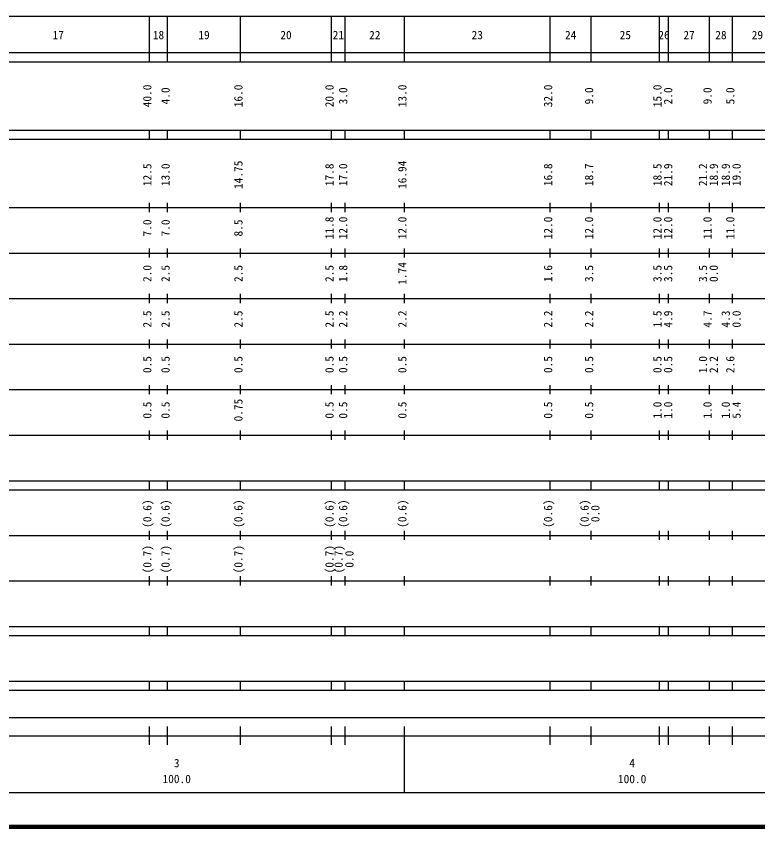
# Model space of a CAD drawing. Units: millimetres on the paper, enlarged 1000 times. Extents: x 40000 to 680000, y 20000 to 380000.
# Drawn here: x 282767 to 445586, y 20000 to 198000 of the extents above; entities that cross this region are included whole.
import ezdxf
from ezdxf.enums import TextEntityAlignment as Align

# ---------------------------------------------------------------- set-up
doc = ezdxf.new("R2010")
doc.units = ezdxf.units.MM
doc.header["$LTSCALE"] = 1000
doc.layers.add('M-TTL', color=2, linetype='Continuous', lineweight=140)
doc.layers.add('M-TTL-BAND', color=7, linetype='Continuous', lineweight=25)
doc.styles.add('ＭＳ ゴシック', font='')
doc.styles.get('ＭＳ ゴシック').set_extended_font_data('MS Gothic')

msp = doc.modelspace()

# ---------------------------------------------------------------- linework, layer by layer
at = {"layer": 'M-TTL'}
msp.add_line((40000, 20000), (680000, 20000), dxfattribs=at)
at = {"layer": 'M-TTL-BAND'}
for p, q in [((68000, 198000), (579000, 198000)), ((312000, 188000), (312000, 198000)), ((316000, 188000), (316000, 198000)), ((332000, 188000), (332000, 198000)), ((352000, 188000), (352000, 198000)), ((355000, 188000), (355000, 198000)), ((368000, 188000), (368000, 198000)), ((400000, 188000), (400000, 198000)), ((409000, 188000), (409000, 198000)), ((424000, 188000), (424000, 198000)), ((426000, 188000), (426000, 198000)), ((435000, 188000), (435000, 198000)), ((440000, 188000), (440000, 198000)), ((40000, 190000), (579000, 190000)), ((40000, 188000), (579000, 188000)), ((40000, 173000), (579000, 173000)), ((312000, 171000), (312000, 173000)), ((316000, 171000), (316000, 173000)), ((332000, 171000), (332000, 173000)), ((352000, 171000), (352000, 173000)), ((355000, 171000), (355000, 173000)), ((368000, 171000), (368000, 173000)), ((400000, 171000), (400000, 173000)), ((409000, 171000), (409000, 173000)), ((424000, 171000), (424000, 173000)), ((426000, 171000), (426000, 173000)), ((435000, 171000), (435000, 173000)), ((440000, 171000), (440000, 173000)), ((40000, 171000), (579000, 171000)), ((312000, 155000), (312000, 157000)), ((316000, 155000), (316000, 157000)), ((332000, 155000), (332000, 157000)), ((352000, 155000), (352000, 157000)), ((355000, 155000), (355000, 157000)), ((368000, 155000), (368000, 157000)), ((400000, 155000), (400000, 157000)), ((409000, 155000), (409000, 157000)), ((424000, 155000), (424000, 157000)), ((426000, 155000), (426000, 157000)), ((435000, 155000), (435000, 157000)), ((440000, 155000), (440000, 157000)), ((40000, 156000), (579000, 156000)), ((46000, 146000), (579000, 146000)), ((312000, 145000), (312000, 147000)), ((316000, 145000), (316000, 147000)), ((332000, 145000), (332000, 147000)), ((352000, 145000), (352000, 147000)), ((355000, 145000), (355000, 147000)), ((368000, 145000), (368000, 147000)), ((400000, 145000), (400000, 147000)), ((409000, 145000), (409000, 147000)), ((424000, 145000), (424000, 147000)), ((426000, 145000), (426000, 147000)), ((435000, 145000), (435000, 147000)), ((440000, 145000), (440000, 147000)), ((52000, 136000), (579000, 136000)), ((312000, 135000), (312000, 137000)), ((316000, 135000), (316000, 137000)), ((332000, 135000), (332000, 137000)), ((352000, 135000), (352000, 137000)), ((355000, 135000), (355000, 137000)), ((368000, 135000), (368000, 137000)), ((400000, 135000), (400000, 137000)), ((409000, 135000), (409000, 137000)), ((424000, 135000), (424000, 137000)), ((426000, 135000), (426000, 137000)), ((435000, 135000), (435000, 137000)), ((440000, 135000), (440000, 137000)), ((312000, 125000), (312000, 127000)), ((316000, 125000), (316000, 127000)), ((332000, 125000), (332000, 127000)), ((352000, 125000), (352000, 127000)), ((355000, 125000), (355000, 127000)), ((368000, 125000), (368000, 127000)), ((400000, 125000), (400000, 127000)), ((409000, 125000), (409000, 127000)), ((424000, 125000), (424000, 127000)), ((426000, 125000), (426000, 127000)), ((435000, 125000), (435000, 127000)), ((440000, 125000), (440000, 127000)), ((46000, 126000), (579000, 126000)), ((52000, 116000), (579000, 116000)), ((312000, 115000), (312000, 117000)), ((316000, 115000), (316000, 117000)), ((332000, 115000), (332000, 117000)), ((352000, 115000), (352000, 117000)), ((355000, 115000), (355000, 117000)), ((368000, 115000), (368000, 117000)), ((400000, 115000), (400000, 117000)), ((409000, 115000), (409000, 117000)), ((424000, 115000), (424000, 117000)), ((426000, 115000), (426000, 117000)), ((435000, 115000), (435000, 117000)), ((440000, 115000), (440000, 117000)), ((312000, 105000), (312000, 107000)), ((316000, 105000), (316000, 107000)), ((332000, 105000), (332000, 107000)), ((352000, 105000), (352000, 107000)), ((355000, 105000), (355000, 107000)), ((368000, 105000), (368000, 107000)), ((400000, 105000), (400000, 107000)), ((409000, 105000), (409000, 107000)), ((424000, 105000), (424000, 107000)), ((426000, 105000), (426000, 107000)), ((435000, 105000), (435000, 107000)), ((440000, 105000), (440000, 107000)), ((46000, 106000), (579000, 106000)), ((40000, 96000), (579000, 96000)), ((312000, 94000), (312000, 96000)), ((316000, 94000), (316000, 96000)), ((332000, 94000), (332000, 96000)), ((352000, 94000), (352000, 96000)), ((355000, 94000), (355000, 96000)), ((368000, 94000), (368000, 96000)), ((400000, 94000), (400000, 96000)), ((409000, 94000), (409000, 96000)), ((424000, 94000), (424000, 96000)), ((426000, 94000), (426000, 96000)), ((435000, 94000), (435000, 96000)), ((440000, 94000), (440000, 96000)), ((40000, 94000), (579000, 94000)), ((49000, 84000), (579000, 84000)), ((312000, 83000), (312000, 85000)), ((316000, 83000), (316000, 85000)), ((332000, 83000), (332000, 85000)), ((352000, 83000), (352000, 85000)), ((355000, 83000), (355000, 85000)), ((368000, 83000), (368000, 85000)), ((400000, 83000), (400000, 85000)), ((409000, 83000), (409000, 85000)), ((424000, 83000), (424000, 85000)), ((426000, 83000), (426000, 85000)), ((435000, 83000), (435000, 85000)), ((440000, 83000), (440000, 85000)), ((312000, 73000), (312000, 75000)), ((316000, 73000), (316000, 75000)), ((332000, 73000), (332000, 75000)), ((352000, 73000), (352000, 75000)), ((355000, 73000), (355000, 75000)), ((368000, 73000), (368000, 75000)), ((400000, 73000), (400000, 75000)), ((409000, 73000), (409000, 75000)), ((424000, 73000), (424000, 75000)), ((426000, 73000), (426000, 75000)), ((435000, 73000), (435000, 75000)), ((440000, 73000), (440000, 75000)), ((40000, 74000), (579000, 74000)), ((40000, 64000), (579000, 64000)), ((312000, 62000), (312000, 64000)), ((316000, 62000), (316000, 64000)), ((332000, 62000), (332000, 64000)), ((352000, 62000), (352000, 64000)), ((355000, 62000), (355000, 64000)), ((368000, 62000), (368000, 64000)), ((400000, 62000), (400000, 64000)), ((409000, 62000), (409000, 64000)), ((424000, 62000), (424000, 64000)), ((426000, 62000), (426000, 64000)), ((435000, 62000), (435000, 64000)), ((440000, 62000), (440000, 64000)), ((40000, 62000), (579000, 62000)), ((40000, 52000), (579000, 52000)), ((312000, 50000), (312000, 52000)), ((316000, 50000), (316000, 52000)), ((332000, 50000), (332000, 52000)), ((352000, 50000), (352000, 52000)), ((355000, 50000), (355000, 52000)), ((368000, 50000), (368000, 52000)), ((400000, 50000), (400000, 52000)), ((409000, 50000), (409000, 52000)), ((424000, 50000), (424000, 52000)), ((426000, 50000), (426000, 52000)), ((435000, 50000), (435000, 52000)), ((440000, 50000), (440000, 52000)), ((40000, 50000), (579000, 50000)), ((71000, 44000), (565000, 44000)), ((312000, 38000), (312000, 42000)), ((316000, 38000), (316000, 42000)), ((332000, 38000), (332000, 42000)), ((352000, 38000), (352000, 42000)), ((355000, 38000), (355000, 42000)), ((368000, 27500), (368000, 42000)), ((400000, 38000), (400000, 42000)), ((409000, 38000), (409000, 42000)), ((424000, 38000), (424000, 42000)), ((426000, 38000), (426000, 42000)), ((435000, 38000), (435000, 42000)), ((440000, 38000), (440000, 42000)), ((40000, 40000), (579000, 40000)), ((68000, 27500), (579000, 27500))]:
    msp.add_line(p, q, dxfattribs=at)

# ---------------------------------------------------------------- texts
at = {"layer": 'M-TTL-BAND', "style": 'ＭＳ ゴシック'}
for s, p in [('17', (292000, 192405)), ('18', (314000, 192405)), ('19', (324000, 192405)), ('20', (342000, 192405)), ('21', (353500, 192405)), ('22', (361500, 192405)), ('23', (384000, 192405)), ('24', (404500, 192405)), ('25', (416500, 192405)), ('26', (425000, 192405)), ('27', (430500, 192405)), ('28', (437500, 192405)), ('29', (445500, 192405)), ('3', (318000, 32523)), ('4', (418000, 32523)), ('100.0', (318000, 29033)), ('100.0', (418000, 29033))]:
    msp.add_text(s, height=1833, dxfattribs=at).set_placement(p, align=Align.BOTTOM_CENTER)
for s, p in [('40.0', (313000, 180500)), ('4.0', (317000, 180500)), ('16.0', (333000, 180500)), ('20.0', (353000, 180500)), ('3.0', (356000, 180500)), ('13.0', (369000, 180500)), ('32.0', (401000, 180500)), ('9.0', (410000, 180500)), ('15.0', (425000, 180500)), ('2.0', (427359, 180500)), ('9.0', (436000, 180500)), ('5.0', (441000, 180500)), ('14.75', (333000, 163174)), ('17.8', (353000, 163174)), ('16.94', (369000, 163174)), ('16.8', (401000, 163174)), ('21.2', (435000, 163174)), ('12.5', (313000, 163174)), ('13.0', (317000, 163174)), ('17.0', (356000, 163174)), ('18.7', (410000, 163174)), ('18.5', (425000, 163174)), ('21.9', (427359, 163174)), ('18.9', (437370, 163174)), ('18.9', (440000, 163174)), ('19.0', (442370, 163174)), ('7.0', (313000, 151500)), ('7.0', (317000, 151500)), ('8.5', (333000, 151500)), ('11.8', (353000, 151500)), ('12.0', (356000, 151500)), ('12.0', (369000, 151500)), ('12.0', (401000, 151500)), ('12.0', (410000, 151500)), ('12.0', (425000, 151500)), ('12.0', (427359, 151500)), ('11.0', (436000, 151500)), ('11.0', (441000, 151500)), ('2.0', (313000, 141500)), ('2.5', (317000, 141500)), ('2.5', (333000, 141500)), ('2.5', (353000, 141500)), ('1.8', (356000, 141500)), ('1.74', (369000, 141500)), ('1.6', (401000, 141500)), ('3.5', (410000, 141500)), ('3.5', (425000, 141500)), ('3.5', (427359, 141500)), ('3.5', (435000, 141500)), ('0.0', (437370, 141500)), ('2.5', (313000, 131500)), ('2.5', (317000, 131500)), ('2.5', (333000, 131500)), ('2.5', (353000, 131500)), ('2.2', (356000, 131500)), ('2.2', (369000, 131500)), ('2.2', (401000, 131500)), ('2.2', (410000, 131500)), ('1.5', (425000, 131500)), ('4.9', (427359, 131500)), ('4.7', (436000, 131500)), ('4.3', (440000, 131500)), ('0.0', (442370, 131500)), ('0.5', (313000, 121500)), ('0.5', (317000, 121500)), ('0.5', (333000, 121500)), ('0.5', (353000, 121500)), ('0.5', (356000, 121500)), ('0.5', (369000, 121500)), ('0.5', (401000, 121500)), ('0.5', (410000, 121500)), ('0.5', (425000, 121500)), ('0.5', (427359, 121500)), ('1.0', (435000, 121500)), ('2.2', (437370, 121500)), ('2.6', (441000, 121500)), ('0.5', (313000, 111500)), ('0.5', (317000, 111500)), ('0.75', (333000, 111500)), ('0.5', (353000, 111500)), ('0.5', (356000, 111500)), ('0.5', (369000, 111500)), ('0.5', (401000, 111500)), ('0.5', (410000, 111500)), ('1.0', (425000, 111500)), ('1.0', (427359, 111500)), ('1.0', (436000, 111500)), ('1.0', (440000, 111500)), ('5.4', (442370, 111500)), ('(0.6)', (313000, 88764)), ('(0.6)', (317000, 88764)), ('(0.6)', (333000, 88764)), ('(0.6)', (353000, 88764)), ('(0.6)', (356000, 88764)), ('(0.6)', (369000, 88764)), ('(0.6)', (401000, 88764)), ('(0.6)', (409000, 88764)), ('0.0', (411370, 88764)), ('(0.7)', (313000, 78764)), ('(0.7)', (317000, 78764)), ('(0.7)', (333000, 78764)), ('(0.7)', (353000, 78764)), ('(0.7)', (355000, 78764)), ('0.0', (357370, 78764))]:
    msp.add_text(s, height=1833, rotation=90, dxfattribs=at).set_placement(p, align=Align.BOTTOM_CENTER)

doc.saveas('drawing.dxf')
